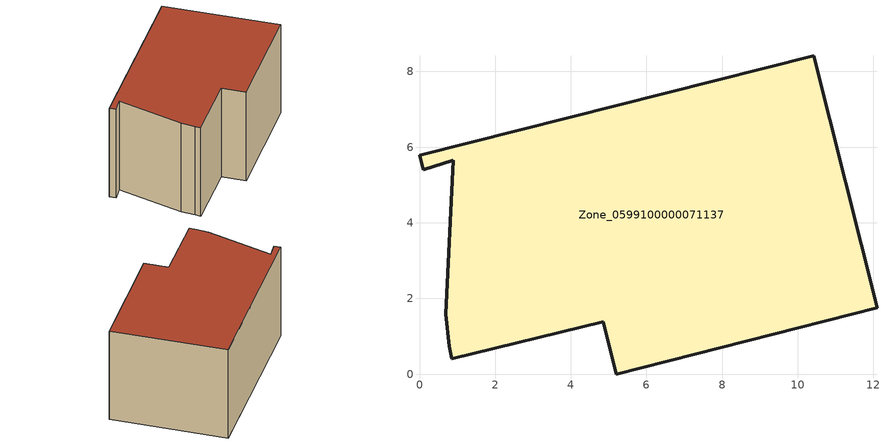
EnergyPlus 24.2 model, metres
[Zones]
Zone_0599100000071137
 floor ground (C_G): 10.42,8.41 12.09,1.76 5.21,0 4.86,1.39 0.85,0.4 0.78,0.74 0.7,1.58 0.9,5.65 0.1,5.41 0,5.79 z0
 wall outside (C_F): 0.78,0.74 0.85,0.4 4.86,1.39 5.21,0 12.09,1.76 10.42,8.41 0,5.79 0.1,5.41 0.9,5.65 0.7,1.58 0.78,0.74 z0:5.88
 roof outside (C_R): 0.9,5.65 0.7,1.58 0.78,0.74 0.85,0.4 4.86,1.39 5.21,0 12.09,1.76 10.42,8.41 0,5.79 0.1,5.41 z5.88
[BUILDING]
Pand.0599100000071137: North Axis=0; Terrain=City; Loads Convergence Tolerance Value=0.04; Temperature Convergence Tolerance Value=0.4; Solar Distribution=FullExterior; Maximum Number of Warmup Days=25; Minimum Number of Warmup Days=1
[Site:Location]
Rotterdam.The.Hague.AP_ZH_NLD Design_Conditions: Latitude=51.96; Longitude=4.45; Time Zone=1; Elevation=-4.5
[SITE:GROUNDTEMPERATURE:BUILDINGSURFACE]
18, 18, 18, 18, 18, 18, 18, 18, 18, 18, 18, 18
[MATERIAL] Thermal Absorptance=0.9; Solar Absorptance=0.7; Visible Absorptance=0.7
Name | Roughness | Thickness | Conductivity | Density | Specific Heat
G.TC.1992-2005 | MediumSmooth | 0.15 | 0.06 | 540 | 1210
F.TC.1992-2005 | Rough | 0.3 | 0.12 | 1920 | 840
R.TC.1992-2005 | MediumRough | 0.2 | 0.08 | 1500 | 1000
[CONSTRUCTION]
C_G: G.TC.1992-2005
C_F: F.TC.1992-2005
C_R: R.TC.1992-2005
[ZONE]
Zone_0599100000071137: Type=1; Multiplier=1; Ceiling Height=Autocalculate; Volume=Autocalculate; Floor Area=autocalculate; Part of Total Floor Area=Yes
[ZONEINFILTRATION:DESIGNFLOWRATE]
Infil_Zone_0599100000071137: Zone or ZoneList or Space or SpaceList=Zone_0599100000071137; Schedule=AlwaysOn; Design Flow Rate Calculation Method=Flow/Area; Flow Rate per Floor Area=0.0015; Constant Term Coefficient=1; Temperature Term Coefficient=0; Velocity Term Coefficient=0; Velocity Squared Term Coefficient=0
[HVACTEMPLATE:ZONE:IDEALLOADSAIRSYSTEM]
Zone_0599100000071137: Maximum Heating Supply Air Temperature=50; Minimum Cooling Supply Air Temperature=13; Maximum Heating Supply Air Humidity Ratio=0.0156; Minimum Cooling Supply Air Humidity Ratio=0.0077; Heating Limit=NoLimit; Cooling Limit=NoLimit; Dehumidification Control Type=ConstantSensibleHeatRatio; Cooling Sensible Heat Ratio=0.7; Dehumidification Setpoint=60; Humidification Control Type=None; Humidification Setpoint=30; Outdoor Air Method=None; Outdoor Air Flow Rate per Person=0.00944; Outdoor Air Flow Rate per Zone Floor Area=0; Outdoor Air Flow Rate per Zone=0; Demand Controlled Ventilation Type=None; Outdoor Air Economizer Type=NoEconomizer; Heat Recovery Type=None; Sensible Heat Recovery Effectiveness=0.7; Latent Heat Recovery Effectiveness=0.65
[ZONECONTROL:THERMOSTAT]
ThermostatControl_Zone_0599100000071137: Zone or ZoneList=Zone_0599100000071137; Control Type Schedule=DualSetpointControlType; Control 1=Thermostat_Zone_0599100000071137; Temperature Difference Between Cutout And Setpoint=0
[THERMOSTATSETPOINT:DUALSETPOINT]
Thermostat_Zone_0599100000071137: Heating Setpoint Temperature Schedule=HeatingSetpoint_Zone_0599100000071137; Cooling Setpoint Temperature Schedule=CoolingSetpoint_Zone_0599100000071137
[SCHEDULE:COMPACT]
HeatingSetpoint_Zone_0599100000071137: Through: 12/31, For: AllDays, Until: 24:00, 21
CoolingSetpoint_Zone_0599100000071137: Through: 12/31, For: AllDays, Until: 24:00, 24
DualSetpointControlType: Through: 12/31, For: AllDays, Until: 24:00, 4
AlwaysOn: Through: 12/31, For: AllDays, Until: 24:00, 1
